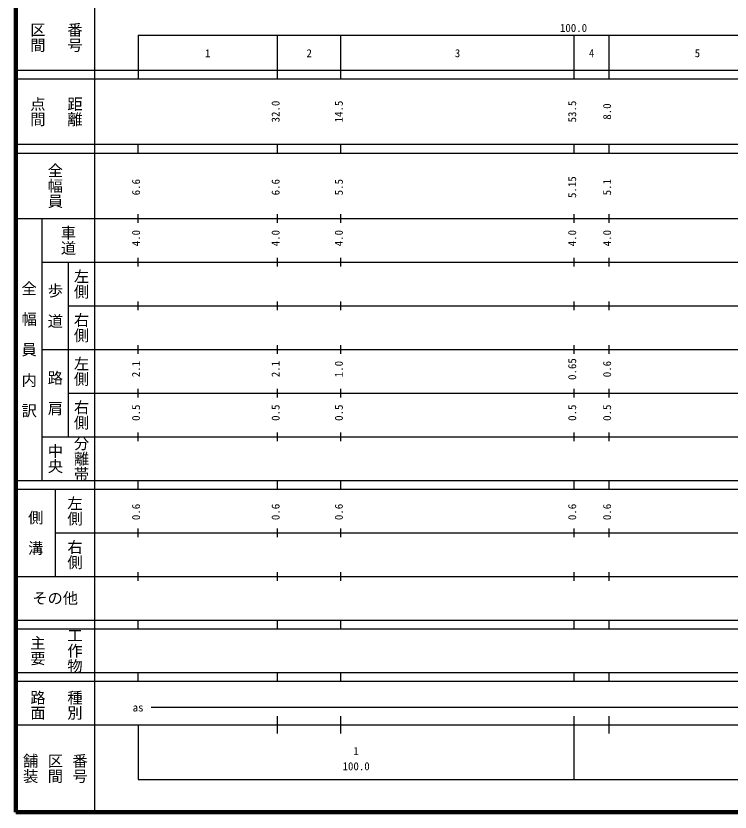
# Model space of a CAD drawing. Units: millimetres on the paper, enlarged 1000 times. Extents: x 40000 to 680000, y 20000 to 380000.
# Drawn here: x 40000 to 203741, y 20000 to 202409 of the extents above; entities that cross this region are included whole.
import ezdxf
from ezdxf.enums import TextEntityAlignment as Align

# ---------------------------------------------------------------- set-up
doc = ezdxf.new("R2010")
doc.units = ezdxf.units.MM
doc.header["$LTSCALE"] = 1000
doc.layers.add('M-TTL', color=2, linetype='Continuous', lineweight=140)
doc.layers.add('M-TTL-BAND', color=7, linetype='Continuous', lineweight=25)
doc.styles.add('@ＭＳ ゴシック', font='')
doc.styles.add('ＭＳ ゴシック', font='')
doc.styles.get('@ＭＳ ゴシック').set_extended_font_data('@MS Gothic')
doc.styles.get('ＭＳ ゴシック').set_extended_font_data('MS Gothic')

msp = doc.modelspace()

# ---------------------------------------------------------------- linework, layer by layer
at = {"layer": 'M-TTL'}
for p, q in [((40000, 380000), (40000, 20000)), ((40000, 20000), (680000, 20000))]:
    msp.add_line(p, q, dxfattribs=at)
at = {"layer": 'M-TTL-BAND'}
for p, q in [((58000, 370000), (58000, 20000)), ((68000, 198000), (579000, 198000)), ((68000, 198000), (68000, 188000)), ((100000, 188000), (100000, 198000)), ((114500, 188000), (114500, 198000)), ((168000, 188000), (168000, 198000)), ((176000, 188000), (176000, 198000)), ((40000, 190000), (579000, 190000)), ((40000, 188000), (579000, 188000)), ((40000, 173000), (579000, 173000)), ((68000, 171000), (68000, 173000)), ((100000, 171000), (100000, 173000)), ((114500, 171000), (114500, 173000)), ((168000, 171000), (168000, 173000)), ((176000, 171000), (176000, 173000)), ((40000, 171000), (579000, 171000)), ((68000, 155000), (68000, 157000)), ((100000, 155000), (100000, 157000)), ((114500, 155000), (114500, 157000)), ((168000, 155000), (168000, 157000)), ((176000, 155000), (176000, 157000)), ((40000, 156000), (579000, 156000)), ((46000, 96000), (46000, 156000)), ((46000, 146000), (579000, 146000)), ((52000, 146000), (52000, 106000)), ((68000, 145000), (68000, 147000)), ((100000, 145000), (100000, 147000)), ((114500, 145000), (114500, 147000)), ((168000, 145000), (168000, 147000)), ((176000, 145000), (176000, 147000)), ((68000, 135000), (68000, 137000)), ((100000, 135000), (100000, 137000)), ((114500, 135000), (114500, 137000)), ((168000, 135000), (168000, 137000)), ((176000, 135000), (176000, 137000)), ((52000, 136000), (579000, 136000)), ((46000, 126000), (579000, 126000)), ((68000, 125000), (68000, 127000)), ((100000, 125000), (100000, 127000)), ((114500, 125000), (114500, 127000)), ((168000, 125000), (168000, 127000)), ((176000, 125000), (176000, 127000)), ((68000, 115000), (68000, 117000)), ((100000, 115000), (100000, 117000)), ((114500, 115000), (114500, 117000)), ((168000, 115000), (168000, 117000)), ((176000, 115000), (176000, 117000)), ((52000, 116000), (579000, 116000)), ((46000, 106000), (579000, 106000)), ((68000, 105000), (68000, 107000)), ((100000, 105000), (100000, 107000)), ((114500, 105000), (114500, 107000)), ((168000, 105000), (168000, 107000)), ((176000, 105000), (176000, 107000)), ((40000, 96000), (579000, 96000)), ((68000, 94000), (68000, 96000)), ((100000, 94000), (100000, 96000)), ((114500, 94000), (114500, 96000)), ((168000, 94000), (168000, 96000)), ((176000, 94000), (176000, 96000)), ((40000, 94000), (579000, 94000)), ((49000, 94000), (49000, 74000)), ((49000, 84000), (579000, 84000)), ((68000, 83000), (68000, 85000)), ((100000, 83000), (100000, 85000)), ((114500, 83000), (114500, 85000)), ((168000, 83000), (168000, 85000)), ((176000, 83000), (176000, 85000)), ((68000, 73000), (68000, 75000)), ((100000, 73000), (100000, 75000)), ((114500, 73000), (114500, 75000)), ((168000, 73000), (168000, 75000)), ((176000, 73000), (176000, 75000)), ((40000, 74000), (579000, 74000)), ((40000, 64000), (579000, 64000)), ((68000, 62000), (68000, 64000)), ((100000, 62000), (100000, 64000)), ((114500, 62000), (114500, 64000)), ((168000, 62000), (168000, 64000)), ((176000, 62000), (176000, 64000)), ((40000, 62000), (579000, 62000)), ((40000, 52000), (579000, 52000)), ((68000, 50000), (68000, 52000)), ((100000, 50000), (100000, 52000)), ((114500, 50000), (114500, 52000)), ((168000, 50000), (168000, 52000)), ((176000, 50000), (176000, 52000)), ((40000, 50000), (579000, 50000)), ((71000, 44000), (565000, 44000)), ((100000, 38000), (100000, 42000)), ((114500, 38000), (114500, 42000)), ((168000, 27500), (168000, 42000)), ((176000, 38000), (176000, 42000)), ((40000, 40000), (579000, 40000)), ((68000, 40000), (68000, 27500)), ((68000, 27500), (579000, 27500))]:
    msp.add_line(p, q, dxfattribs=at)

# ---------------------------------------------------------------- texts
at = {"layer": 'M-TTL-BAND', "style": '@ＭＳ ゴシック'}
for s, p in [('番号', (53500, 197500)), ('区間', (45000, 197500)), ('点間', (45000, 180500)), ('距離', (53500, 180500)), ('全幅員', (49000, 163500)), ('車道', (52000, 151000)), ('左側', (55000, 141000)), ('全\u3000幅\u3000員\u3000内\u3000訳', (43000, 126000)), ('歩\u3000道', (49000, 136000)), ('右側', (55000, 131000)), ('左側', (55000, 121000)), ('路\u3000肩', (49000, 116000)), ('右側', (55000, 111000)), ('分離帯', (55000, 101000)), ('中央', (49000, 101000)), ('左側', (53500, 89000)), ('側\u3000溝', (44500, 84000)), ('右側', (53500, 79000)), ('主要', (45000, 57000)), ('工作物', (53500, 57000)), ('路面', (45000, 44500)), ('種別', (53500, 44500)), ('舗装', (43333, 30000)), ('区間', (49000, 30000)), ('番号', (54667, 30000))]:
    msp.add_text(s, height=2566, rotation=270, dxfattribs=at).set_placement(p, align=Align.MIDDLE_CENTER)
at = {"layer": 'M-TTL-BAND', "style": 'ＭＳ ゴシック'}
for s, p in [('100.0', (167844, 198195)), ('1', (84000, 192405)), ('2', (107250, 192405)), ('3', (141250, 192405)), ('4', (172000, 192405)), ('5', (196250, 192405)), ('as', (68000, 42500)), ('1', (118000, 32523)), ('100.0', (118000, 29033))]:
    msp.add_text(s, height=1833, dxfattribs=at).set_placement(p, align=Align.BOTTOM_CENTER)
for s, p in [('32.0', (101000, 180500)), ('14.5', (115500, 180500)), ('53.5', (169000, 180500)), ('8.0', (177000, 180500)), ('6.6', (69000, 163174)), ('6.6', (101000, 163174)), ('5.5', (115500, 163174)), ('5.15', (169000, 163174)), ('5.1', (177000, 163174)), ('4.0', (69000, 151500)), ('4.0', (101000, 151500)), ('4.0', (115500, 151500)), ('4.0', (169000, 151500)), ('4.0', (177000, 151500)), ('2.1', (69000, 121500)), ('2.1', (101000, 121500)), ('1.0', (115500, 121500)), ('0.65', (169000, 121500)), ('0.6', (177000, 121500)), ('0.5', (69000, 111500)), ('0.5', (101000, 111500)), ('0.5', (115500, 111500)), ('0.5', (169000, 111500)), ('0.5', (177000, 111500)), ('0.6', (69000, 88764)), ('0.6', (101000, 88764)), ('0.6', (115500, 88764)), ('0.6', (169000, 88764)), ('0.6', (177000, 88764))]:
    msp.add_text(s, height=1833, rotation=90, dxfattribs=at).set_placement(p, align=Align.BOTTOM_CENTER)
msp.add_text('その他', height=2566, dxfattribs=at).set_placement((49000, 69000), align=Align.MIDDLE_CENTER)

doc.saveas('drawing.dxf')
